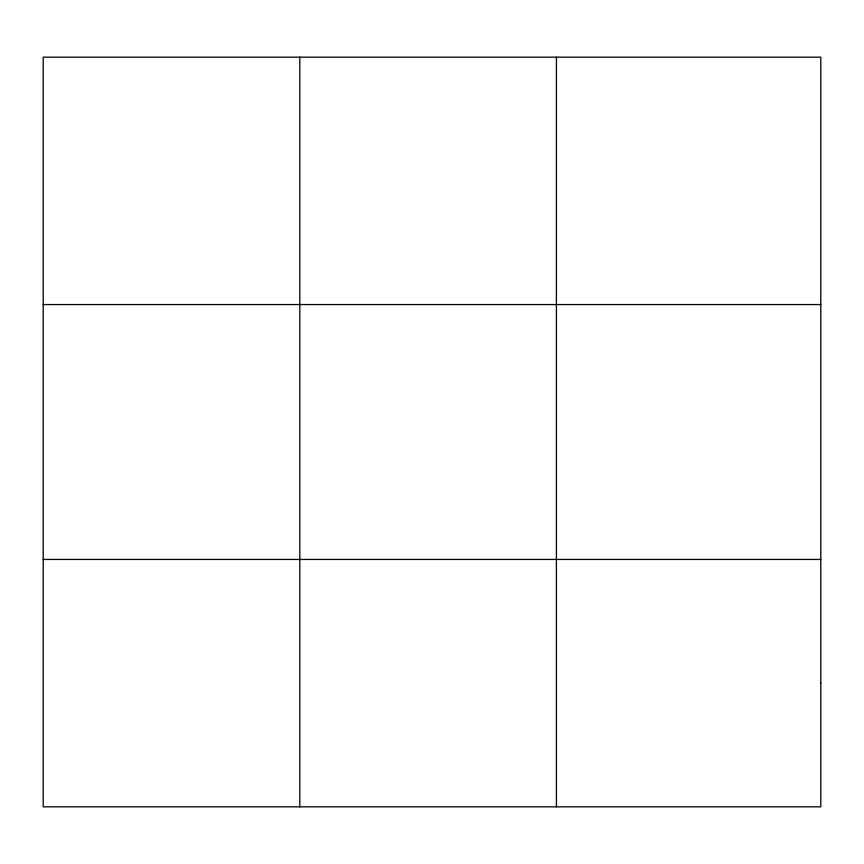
<?xml version="1.0" encoding="UTF-8"?>
<svg xmlns="http://www.w3.org/2000/svg" width="864" height="864" viewBox="0 0 864 864"><rect width="100%" height="100%" fill="white"/><g stroke="black" fill="none" stroke-linecap="round" stroke-linejoin="round"><path stroke-width="1.3" d="M299.808 806.825L299.808 57.175M556.416 806.825L556.416 57.175M43.2 304.56L820.8 304.56M43.2 559.44L820.8 559.44M820.8 683.132L820.8 806.825L43.2 806.825L43.2 57.175L820.8 57.175L820.8 683.132"/></g></svg>
